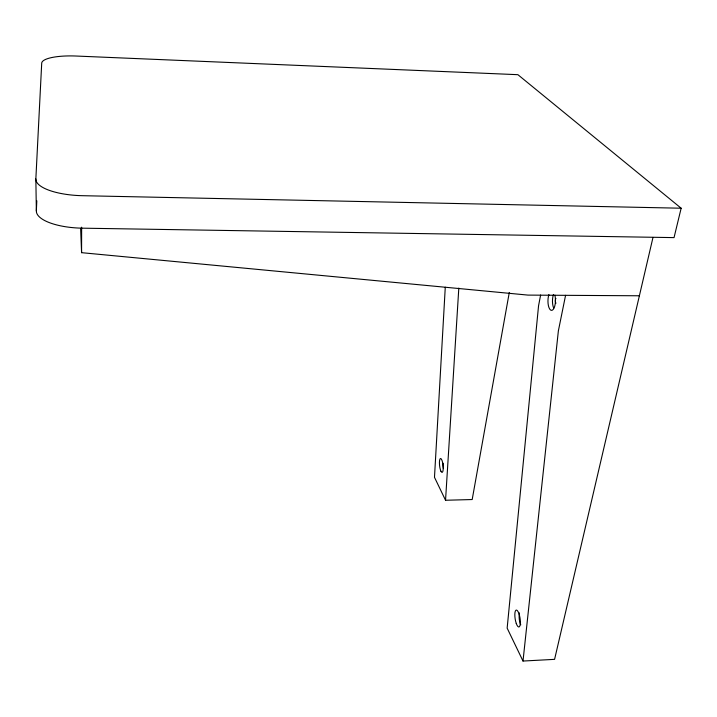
<?xml version="1.0" encoding="UTF-8"?>
<svg xmlns="http://www.w3.org/2000/svg" width="717" height="717" viewBox="0 0 717 717"><rect width="100%" height="100%" fill="white"/><g stroke="black" fill="none" stroke-linecap="round" stroke-linejoin="round"><path stroke-width="1.08" d="M639.385 295.78L527.99 295.099L81.577 252.671L81.639 227.181M36.352 210.825L35.85 178.936L41.711 63.168A34.694 8.747 2.7 0 1 76.154 56.034L517.898 74.685L681.15 208.217L674.043 237.614L82.374 228.176A45.054 15.989 1.6 0 1 36.352 210.825L36.818 200.823M445.275 287.23L434.484 477.307L445.544 500.26L472.189 499.534L509.294 292.464M445.544 500.26L458.817 288.064M652.999 237.417L554.582 659.353L523.007 661.047L558.364 330.904L565.579 295.323M540.618 295.037L538.548 305.818L507.152 628.137L523.007 661.047M681.15 208.217L82.464 195.696A45.637 15.191 1.8 0 1 35.85 178.936M516.24 623.405L516.912 625.027A8.577 2.474 81.1 0 0 520.363 622.06L520.264 619.936A8.568 2.474 81.1 0 0 515.873 610.257A8.568 2.474 81.1 0 0 516.249 623.378M520.766 624.839L520.112 623.216A8.523 2.976 85.1 0 1 519.458 612.927M80.627 228.302L81.577 252.671M554.877 295.144A9.671 3.764 -89 0 1 554.035 308.095A9.671 3.764 -89 0 1 548.962 307.575A9.671 3.764 -89 0 1 548.917 294.535M553.694 308.095A9.662 3.8 -88.9 0 1 553.443 294.562M556.034 303.121A2.411 0.95 -88.9 0 1 555.29 300.952A2.411 0.95 -88.9 0 1 555.944 298.469M443.411 468.542A6.964 2.106 88.2 0 1 443.124 463.263M440.964 471.275L440.498 470.101A7 1.757 83.7 0 1 440.05 458.88A7 1.757 83.7 0 1 443.115 465.763L443.223 467.556A7 1.757 83.7 0 1 440.964 471.284"/></g></svg>
